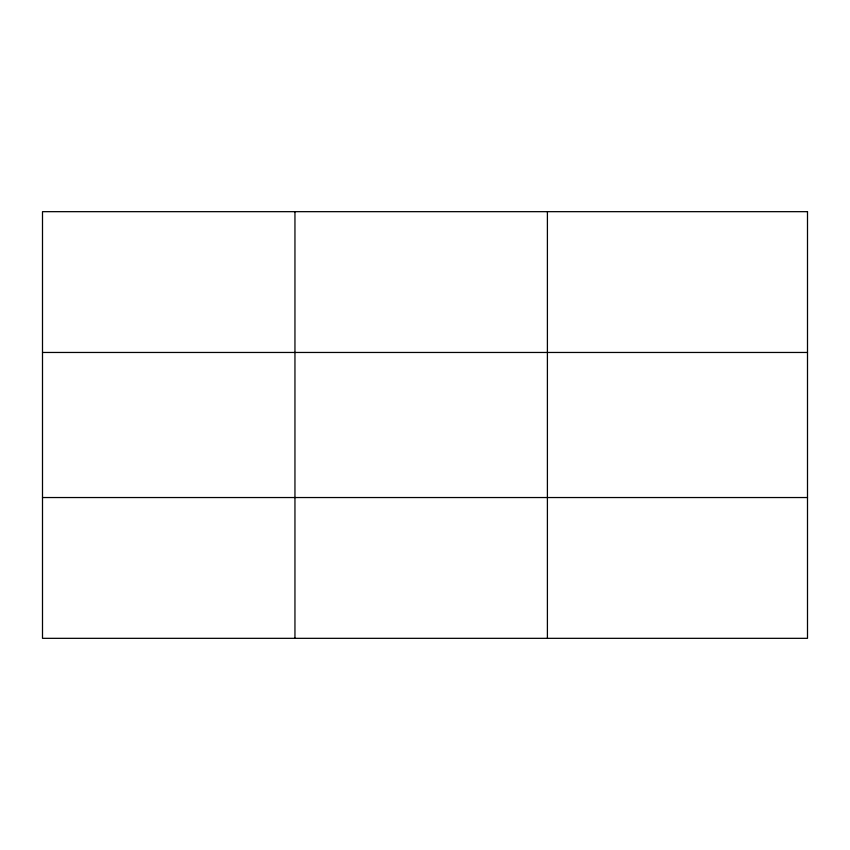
<?xml version="1.0" encoding="UTF-8"?>
<svg xmlns="http://www.w3.org/2000/svg" width="850" height="850" viewBox="0 0 850 850"><rect width="100%" height="100%" fill="white"/><g stroke="black" fill="none" stroke-linecap="round" stroke-linejoin="round"><path stroke-width="1.27" d="M294.95 211.671L294.95 638.329M547.4 211.671L547.4 638.329M42.5 352.463L807.5 352.463M42.5 497.537L807.5 497.537M807.5 211.671L807.5 638.329L42.5 638.329L42.5 211.671L807.5 211.671"/></g></svg>
